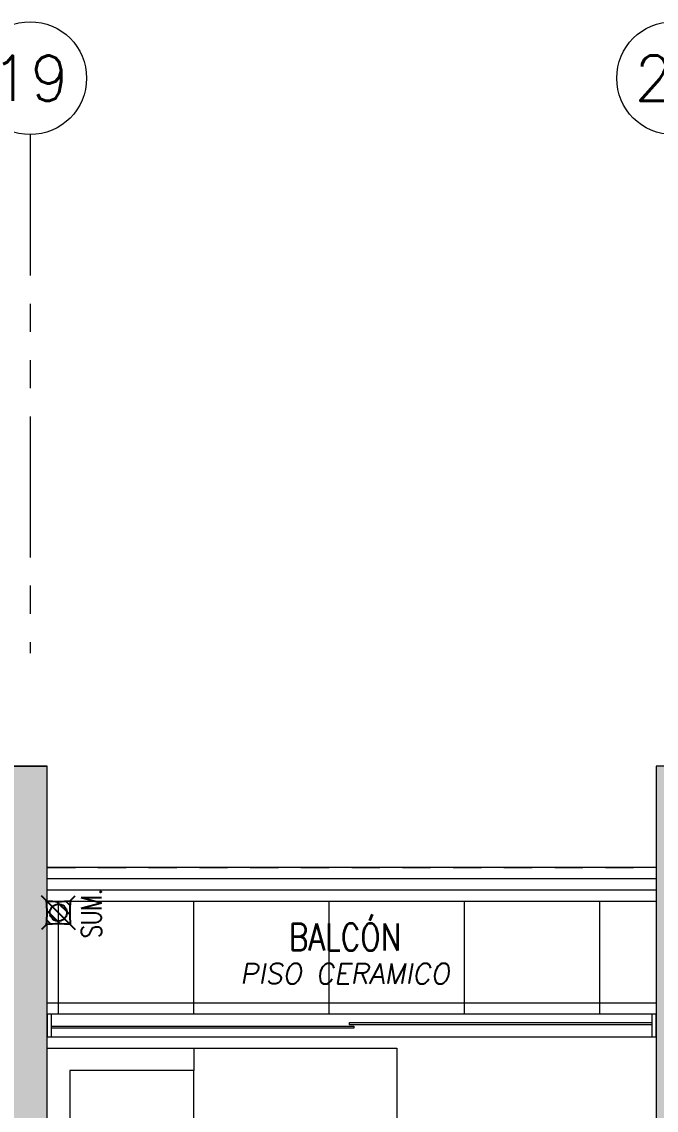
# Model space of a CAD drawing. Header units: millimetres. Extents: x -3 to 53, y -110 to 39.
# Drawn here: x 41.238 to 44.05, y 9.524 to 14.35 of the extents above; entities that cross this region are included whole.
import ezdxf
from ezdxf.enums import TextEntityAlignment as Align

# ---------------------------------------------------------------- set-up
doc = ezdxf.new("R2010")
doc.units = ezdxf.units.MM
for name, pattern in [('HIDDEN2', [0.1875, 0.125, -0.0625]), ('PHANTOM', [63.5, 31.75, -6.35, 6.35, -6.35, 6.35, -6.35]), ('PHANTOM2', [1.25, 0.625, -0.125, 0.125, -0.125, 0.125, -0.125])]:
    doc.linetypes.add(name, pattern=pattern)
for name, color, linetype in [('A-BARANDAS', 8, 'Continuous'), ('A-EJES', 8, 'PHANTOM'), ('A-EST HATCH', 8, 'Continuous'), ('A-EST PLACAS', 8, 'Continuous'), ('A-EST VIGAS', 8, 'HIDDEN2'), ('A-HATCH', 8, 'Continuous'), ('A-MURO BAJO', 8, 'Continuous'), ('A-TEXTO-ACABADO PISO', 8, 'Continuous'), ('A-TEXTO-INDICACIONES', 8, 'Continuous'), ('DLP_MOBILIARIO', 8, 'Continuous'), ('DLP_MOBILIARIO FIJO', 8, 'Continuous'), ('DLP_TEXTO AMBIENTE', 8, 'Continuous')]:
    doc.layers.add(name, color=color, linetype=linetype)
doc.layers.add('A-MUROS', color=8, linetype='Continuous', lineweight=30)
doc.styles.add('ROMANS', font='ROMANS.shx', dxfattribs={"oblique": 10})

# ---------------------------------------------------------------- blocks, each defined once
blk = doc.blocks.new('EST-P2')
at = {"layer": 'A-EST HATCH', "lineweight": 0}
h = blk.add_hatch(color=8, dxfattribs=at)
h.dxf.hatch_style = 1
h.paths.add_polyline_path([(-39.55, -10.99), (-39.55, -4.925), (-38.05, -4.925), (-38.05, -5.675), (-37.9, -5.675), (-37.9, -4.725), (-39.7, -4.725), (-39.7, -5.6), (-41.2, -5.6), (-41.2, -5.1), (-41.35, -5.1), (-41.35, -5.8), (-39.7, -5.8), (-39.7, -10.99)])
h.paths.add_polyline_path([(-18.45, -0.925), (-20.05, -0.925), (-20.05, 2.175), (-18.85, 2.175), (-18.85, 2.325), (-20.2, 2.325), (-20.2, -1.075), (-18.45, -1.075)])
h.paths.add_polyline_path([(-17.65, 2.325), (-17.5, 2.325), (-17.5, -1.075), (-17.65, -1.075)])
h.paths.add_polyline_path([(-12.15, 2.8), (-11.85, 2.8), (-11.85, 2.65), (-12, 2.65), (-12, -0.425), (-12.15, -0.425)])
h.paths.add_polyline_path([(-15.1, 2.175), (-15.1, -0.925), (-16.7, -0.925), (-16.7, -1.075), (-14.95, -1.075), (-14.95, 2.325), (-16.3, 2.325), (-16.3, 2.175)])
h.paths.add_polyline_path([(-5.85, 2.65), (-5.25, 2.65), (-5.25, 2.8), (-6, 2.8), (-6, -0.6), (-4.85, -0.6), (-4.85, -0.45), (-5.85, -0.45)])
h.paths.add_polyline_path([(-4.05, 2.8), (-4.05, -0.6), (-3.9, -0.6), (-3.9, 2.8)])
h.paths.add_polyline_path([(-3.1, -0.45), (-1.5, -0.45), (-1.5, 2.65), (-2.7, 2.65), (-2.7, 2.8), (-1.35, 2.8), (-1.35, -0.6), (-3.1, -0.6)])
h.paths.add_polyline_path([(-5.85, -10.9), (-5.25, -10.9), (-5.25, -11.05), (-6, -11.05), (-6, -7.65), (-4.85, -7.65), (-4.85, -7.8), (-5.85, -7.8)])
h.paths.add_polyline_path([(-4.05, -11.05), (-4.05, -7.65), (-3.9, -7.65), (-3.9, -11.05)])
h.paths.add_polyline_path([(-3.1, -7.8), (-1.5, -7.8), (-1.5, -10.9), (-2.7, -10.9), (-2.7, -11.05), (-1.35, -11.05), (-1.35, -7.65), (-3.1, -7.65)])
h.paths.add_polyline_path([(-8.7, -7.55), (-8.85, -7.55), (-8.85, -10.9), (-9, -10.9), (-9, -11.05), (-8.7, -11.05)])
h.paths.add_polyline_path([(-18.45, -7.325), (-20.05, -7.325), (-20.05, -10.425), (-18.85, -10.425), (-18.85, -10.575), (-20.2, -10.575), (-20.2, -7.175), (-18.45, -7.175)])
h.paths.add_polyline_path([(-17.65, -10.575), (-17.5, -10.575), (-17.5, -7.175), (-17.65, -7.175)])
h.paths.add_polyline_path([(-12.15, -11.05), (-11.85, -11.05), (-11.85, -10.9), (-12, -10.9), (-12, -7.825), (-12.15, -7.825)])
h.paths.add_polyline_path([(-15.1, -10.425), (-15.1, -7.325), (-16.7, -7.325), (-16.7, -7.175), (-14.95, -7.175), (-14.95, -10.575), (-16.3, -10.575), (-16.3, -10.425)])
h.paths.add_polyline_path([(-31.6, -0.925), (-30, -0.925), (-30, 2.175), (-31.2, 2.175), (-31.2, 2.325), (-29.85, 2.325), (-29.85, -1.075), (-31.6, -1.075)])
h.paths.add_polyline_path([(-32.4, 2.325), (-32.55, 2.325), (-32.55, -1.075), (-32.4, -1.075)])
h.paths.add_polyline_path([(-38.2, 2.8), (-38.2, 2.65), (-38.05, 2.65), (-38.05, -0.425), (-37.9, -0.425), (-37.9, 2.8)])
h.paths.add_polyline_path([(-34.95, 2.175), (-34.95, -0.925), (-33.35, -0.925), (-33.35, -1.075), (-35.1, -1.075), (-35.1, 2.325), (-33.75, 2.325), (-33.75, 2.175)])
h.paths.add_polyline_path([(-39.7, -2.45), (-41.35, -2.45), (-41.35, -3.15), (-41.2, -3.15), (-41.2, -2.65), (-39.7, -2.65), (-39.7, -3.525), (-37.9, -3.525), (-37.9, -2.575), (-38.05, -2.575), (-38.05, -3.325), (-39.55, -3.325), (-39.55, 2.74), (-39.7, 2.74)])
h.paths.add_polyline_path([(-44.2, 2.65), (-44.8, 2.65), (-44.8, 2.8), (-44.05, 2.8), (-44.05, -0.6), (-45.2, -0.6), (-45.2, -0.45), (-44.2, -0.45)])
h.paths.add_polyline_path([(-46, 2.8), (-46, -0.6), (-46.15, -0.6), (-46.15, 2.8)])
h.paths.add_polyline_path([(-46.95, -0.45), (-48.55, -0.45), (-48.55, 2.65), (-47.35, 2.65), (-47.35, 2.8), (-48.7, 2.8), (-48.7, -0.6), (-46.95, -0.6)])
h.paths.add_polyline_path([(-46, -11.05), (-46, -7.65), (-46.15, -7.65), (-46.15, -11.05)])
h.paths.add_polyline_path([(-46.95, -7.8), (-48.55, -7.8), (-48.55, -10.9), (-47.35, -10.9), (-47.35, -11.05), (-48.7, -11.05), (-48.7, -7.65), (-46.95, -7.65)])
h.paths.add_polyline_path([(-41.35, -7.55), (-41.2, -7.55), (-41.2, -10.9), (-41.05, -10.9), (-41.05, -11.05), (-41.35, -11.05)])
h.paths.add_polyline_path([(-31.6, -7.325), (-30, -7.325), (-30, -10.425), (-31.2, -10.425), (-31.2, -10.575), (-29.85, -10.575), (-29.85, -7.175), (-31.6, -7.175)])
h.paths.add_polyline_path([(-32.4, -10.575), (-32.55, -10.575), (-32.55, -7.175), (-32.4, -7.175)])
h.paths.add_polyline_path([(-37.9, -11.05), (-38.2, -11.05), (-38.2, -10.9), (-38.05, -10.9), (-38.05, -7.825), (-37.9, -7.825)])
h.paths.add_polyline_path([(-34.95, -10.425), (-34.95, -7.325), (-33.35, -7.325), (-33.35, -7.175), (-35.1, -7.175), (-35.1, -10.575), (-33.75, -10.575), (-33.75, -10.425)])
h.paths.add_polyline_path([(-10.35, -4.725), (-12.15, -4.725), (-12.15, -5.675), (-12, -5.675), (-12, -4.925), (-10.5, -4.925), (-10.5, -10.99), (-10.35, -10.99), (-10.35, -5.8), (-8.7, -5.8), (-8.7, -5.1), (-8.85, -5.1), (-8.85, -5.6), (-10.35, -5.6)])
h.paths.add_polyline_path([(-44.05, -11.05), (-44.05, -7.65), (-45.2, -7.65), (-45.2, -7.8), (-44.2, -7.8), (-44.2, -10.9), (-44.8, -10.9), (-44.8, -11.05)])
h.paths.add_polyline_path([(-46.9532, -2.7), (-47.1, -2.7), (-47.1, -1.5), (-44.95, -1.5), (-44.95, -1.65), (-45.4, -1.65), (-45.4, -3.25), (-45.6, -3.25), (-45.6, -1.65), (-46.95, -1.65), (-46.95, -2.7)], flags=17)
h.paths.add_polyline_path([(-46.9532, -5.55), (-47.1, -5.55), (-47.1, -6.75), (-44.95, -6.75), (-44.95, -6.6), (-45.4, -6.6), (-45.4, -5), (-45.6, -5), (-45.6, -6.6), (-46.95, -6.6), (-46.95, -5.55)], flags=17)
h.paths.add_polyline_path([(-41.1999, -4.05), (-44.05, -4.05), (-44.05, -1.5), (-44.2, -1.5), (-44.2, -4.05), (-46.95, -4.05), (-46.95, -3.45), (-47.1, -3.45), (-47.1, -4.05), (-49.85, -4.05), (-49.85, 0), (-50.05, 0), (-50.05, -8.25), (-49.85, -8.25), (-49.85, -4.2), (-47.1, -4.2), (-47.1, -4.8), (-46.95, -4.8), (-46.95, -4.2), (-44.2, -4.2), (-44.2, -6.75), (-44.05, -6.75), (-44.05, -4.2), (-41.1999, -4.2)])
h.paths.add_polyline_path([(-41.35, 2.8), (-41.35, -0.7), (-41.2, -0.7), (-41.2, 2.65), (-41.05, 2.65), (-41.05, 2.8)])
h.paths.add_polyline_path([(-10.35, 2.74), (-10.35, -2.45), (-8.7, -2.45), (-8.7, -3.15), (-8.85, -3.15), (-8.85, -2.65), (-10.35, -2.65), (-10.35, -3.525), (-12.15, -3.525), (-12.15, -2.575), (-12, -2.575), (-12, -3.325), (-10.5, -3.325), (-10.5, 2.74)])
h.paths.add_polyline_path([(-2.95, -4.05), (-0.2, -4.05), (-0.2, 0), (0, 0), (0, -8.25), (-0.2, -8.25), (-0.2, -4.2), (-2.95, -4.2), (-2.95, -4.8), (-3.1, -4.8), (-3.1, -4.2), (-5.85, -4.2), (-5.85, -6.75), (-6, -6.75), (-6, -4.2), (-8.8501, -4.2), (-8.8501, -4.05), (-6, -4.05), (-6, -1.5), (-5.85, -1.5), (-5.85, -4.05), (-3.1, -4.05), (-3.1, -3.45), (-2.95, -3.45)])
h.paths.add_polyline_path([(-8.7, 2.8), (-9, 2.8), (-9, 2.65), (-8.85, 2.65), (-8.85, -0.7), (-8.7, -0.7)])
h.paths.add_polyline_path([(-3.0968, -2.7), (-2.95, -2.7), (-2.95, -1.5), (-5.1, -1.5), (-5.1, -1.65), (-4.65, -1.65), (-4.65, -3.25), (-4.45, -3.25), (-4.45, -1.65), (-3.1, -1.65), (-3.1, -2.7)], flags=17)
h.paths.add_polyline_path([(-3.0968, -5.55), (-2.95, -5.55), (-2.95, -6.75), (-5.1, -6.75), (-5.1, -6.6), (-4.65, -6.6), (-4.65, -5), (-4.45, -5), (-4.45, -6.6), (-3.1, -6.6), (-3.1, -5.55)], flags=17)
h.paths.add_polyline_path([(-23.35, -3.525), (-23.2, -3.525), (-23.2, 0.475), (-23.35, 0.475)])
h.paths.add_polyline_path([(-27.6, -3.525), (-37, -3.525), (-37, -3.375), (-33.45, -3.375), (-33.45, -1.975), (-33.25, -1.975), (-33.25, -3.375), (-30.35, -3.375), (-30.35, -1.975), (-30.2, -1.975), (-30.2, -3.375), (-27.8, -3.375), (-27.8, -2.125), (-29.45, -2.125), (-29.45, -1.975), (-27.175, -1.975), (-27.175, -2.125), (-27.6, -2.125)])
h.paths.add_polyline_path([(-27.15, -3.525), (-25.05, -3.525), (-25.05, -3.375), (-27, -3.375), (-27, 0.325), (-25.05, 0.325), (-25.05, 0.475), (-27, 0.475), (-27, 2.325), (-27.85, 2.325), (-27.85, 2.175), (-27.15, 2.175)])
h.paths.add_polyline_path([(-22.45, -2.125), (-22.45, -3.525), (-13.05, -3.525), (-13.05, -3.375), (-16.6, -3.375), (-16.6, -1.975), (-16.8, -1.975), (-16.8, -3.375), (-19.7, -3.375), (-19.7, -1.975), (-19.85, -1.975), (-19.85, -3.375), (-22.25, -3.375), (-22.25, -2.125), (-20.6, -2.125), (-20.6, -1.975), (-22.825, -1.975), (-22.825, -2.125)])
h.paths.add_polyline_path([(-22.85, 2.175), (-22.2, 2.175), (-22.2, 2.325), (-23.05, 2.325), (-23.05, -3.525), (-22.85, -3.525)])
h.paths.add_polyline_path([(-23.05, -6.3), (-23.05, -10.575), (-22.2, -10.575), (-22.2, -10.425), (-22.85, -10.425), (-22.85, -6.3)])
h.paths.add_polyline_path([(-21.05, -6.275), (-21.05, -6.125), (-22.85, -6.125), (-22.85, -4.875), (-20.3, -4.875), (-20.3, -6.275), (-20.15, -6.275), (-20.15, -4.875), (-16.8, -4.875), (-16.8, -6.275), (-16.6, -6.275), (-16.6, -4.875), (-13.05, -4.875), (-13.05, -4.725), (-23.05, -4.725), (-23.05, -6.275)])
h.paths.add_polyline_path([(-27, -6.3), (-27, -10.025), (-23.35, -10.025), (-23.35, -7.375), (-25.7, -7.375), (-25.7, -6.825), (-26, -6.825), (-26, -6.675), (-25.55, -6.675), (-25.55, -7.225), (-23.35, -7.225), (-23.35, -4.875), (-26, -4.875), (-26, -4.725), (-23.2, -4.725), (-23.2, -10.175), (-27, -10.175), (-27, -10.575), (-27.85, -10.575), (-27.85, -10.425), (-27.15, -10.425), (-27.15, -6.3)])
h.paths.add_polyline_path([(-29, -6.275), (-29, -6.125), (-27.2, -6.125), (-27.2, -4.875), (-29.75, -4.875), (-29.75, -6.275), (-29.9, -6.275), (-29.9, -4.875), (-33.25, -4.875), (-33.25, -6.275), (-33.45, -6.275), (-33.45, -4.875), (-37, -4.875), (-37, -4.725), (-27, -4.725), (-27, -6.275)])
at = {"layer": 'A-EST PLACAS', "color": 8, "lineweight": 0}
for points in [[(-8.7, 2.8), (-9, 2.8), (-9, 2.65), (-8.85, 2.65), (-8.85, -0.7), (-8.7, -0.7)], [(-5.85, 2.65), (-5.25, 2.65), (-5.25, 2.8), (-6, 2.8), (-6, -0.6), (-4.85, -0.6), (-4.85, -0.45), (-5.85, -0.45)]]:
    blk.add_lwpolyline(points, close=True, dxfattribs=at)
at = {"layer": 'A-EST VIGAS', "color": 8, "lineweight": 0}
blk.add_line((-8.7, 2.35), (-6, 2.35), dxfattribs=at)
blk = doc.blocks.new('SOFA SEC')
at = {"color": 8, "lineweight": 0}
for p, q in [((0, 0.65), (0.1, 0.65)), ((0.1, 0.65), (0.1, 0.1)), ((0.5, 0.65), (0.1, 0.65)), ((0.75, 0.65), (0.75, 0.1)), ((1.4, 0.65), (1.4, 0.1)), ((0.1, 0.1), (2.05, 0.1))]:
    blk.add_line(p, q, dxfattribs=at)
blk.add_lwpolyline([(0.5, 1.55), (0.5, 0.65), (2.05, 0.65), (2.05, 0), (0, 0), (0, 1.55)], close=True, dxfattribs=at)
blk = doc.blocks.new('DPTO 65')
at = {"layer": 'A-HATCH', "lineweight": 0}
h = blk.add_hatch(dxfattribs=at)
h.set_pattern_fill('_USER', color=8, scale=0.6, double=1, pattern_type=0)
h.set_pattern_definition([(0, (-6, 6.4), (0, 0.6), []), (90, (-6, 6.4), (-0.6, 4e-17), [])])
h.paths.add_polyline_path([(-8.7, 6.4), (-6, 6.4), (-6, 5.9), (-8.7, 5.9)])
at = {"layer": 'A-BARANDAS', "color": 8, "lineweight": 0, "elevation": 0}
for points in [[(-6, 6.5), (-8.7, 6.5)], [(-6, 6.45), (-8.7, 6.45)]]:
    blk.add_lwpolyline(points, dxfattribs=at)
at = {"layer": 'A-MURO BAJO', "color": 8, "lineweight": 0}
for p, q in [((-6.02, 5.9, 0), (-8.68, 5.9, 0)), ((-8.68, 5.8, 0), (-6.02, 5.8, 0))]:
    blk.add_line(p, q, dxfattribs=at)
at = {"layer": 'A-MURO BAJO', "color": 8, "lineweight": 0, "elevation": 0}
for points in [[(-6, 6.55), (-8.7, 6.55)], [(-6, 6.4), (-8.7, 6.4)]]:
    blk.add_lwpolyline(points, dxfattribs=at)
at = {"layer": 'A-MUROS', "color": 8, "lineweight": 0}
for p in [(-9, 7), (-8.7, 3.5)]:
    blk.add_line(p, (-8.7, 7), dxfattribs=at)
at = {"layer": 'DLP_MOBILIARIO FIJO', "color": 8, "lineweight": 0, "elevation": 0}
for points in [[(-8.7, 5.8), (-8.68, 5.8), (-8.68, 5.9), (-8.7, 5.9)], [(-6.02, 5.8), (-6, 5.8), (-6, 5.9), (-6.02, 5.9)], [(-7.34, 5.8375), (-8.68, 5.8375), (-8.68, 5.8475), (-7.34, 5.8475)], [(-7.36, 5.8625), (-6.02, 5.8625), (-6.02, 5.8525), (-7.36, 5.8525)]]:
    blk.add_lwpolyline(points, close=True, dxfattribs=at)
at = {"layer": 'DLP_MOBILIARIO', "color": 8, "lineweight": 0, "rotation": 269.9995671478981}
blk.add_blockref('SOFA SEC', (-8.7, 5.75, 0), dxfattribs=at)
blk = doc.blocks.new('*U254')
at = {"color": 8}
for p, q in [((-0.0526, 0.0526), (-0.0746, 0.0746)), ((-0.0526, -0.0526), (0.0526, 0.0526)), ((-0.051, 0.0331), (-0.0331, 0.051)), ((-0.0501, -0.008), (0.008, 0.05)), ((0.0526, 0.0526), (0.0746, 0.0746)), ((-0.008, -0.05), (0.0501, 0.008)), ((0.0331, -0.051), (0.051, -0.0331)), ((-0.0526, -0.0526), (-0.0746, -0.0746)), ((0.0526, -0.0526), (0.0746, -0.0746))]:
    blk.add_line(p, q, dxfattribs=at)
for centre, major_axis, start_param, end_param in [((0, 0.5882), (0.1673, 0.5115), 3.359812, 3.55544), ((-0.5912, 0), (-0.5144, 0.1682), 3.360366, 3.554886), ((0.5912, 0), (-0.5144, 0.1682), 0.218773, 0.413293), ((0, 0), (0.0118, 0.036), 5.813820330443059, 12.09700563762265), ((0, -0.5882), (-0.5115, 0.1673), -1.352577, -1.156949)]:
    blk.add_ellipse(centre, major_axis=major_axis, ratio=1, start_param=start_param, end_param=end_param, dxfattribs=at)
at = {"layer": 'A-TEXTO-INDICACIONES', "color": 8, "style": 'ROMANS', "width": 0.75}
blk.add_text('SUM.', height=0.09, dxfattribs=at).set_placement((-0.1125, -0.1903))
blk = doc.blocks.new('IISS P2-P9')
at = {"ltscale": 0.05, "rotation": 90}
blk.add_blockref('*U254', (40.05, -0.6499, 0), dxfattribs=at)
blk = doc.blocks.new('TEXTO AMBIENTES PT')
at = {"layer": 'A-TEXTO-ACABADO PISO', "color": 8, "lineweight": 0, "insert": (41.3197, -0.8751), "char_height": 0.09, "attachment_point": 2, "style": 'ROMANS'}
blk.add_mtext_dynamic_manual_height_columns('PISO CERAMICO', width=1.20225, gutter_width=12.5, heights=[0], dxfattribs=at)
at = {"layer": 'DLP_TEXTO AMBIENTE', "color": 8, "lineweight": 0, "style": 'ROMANS', "width": 0.8}
blk.add_text('BALCÓN', height=0.12, dxfattribs=at).set_placement((41.32, -0.8183, 0), align=Align.CENTER)
blk = doc.blocks.new('Ejes_Torre C')
at = {"layer": 'A-EJES', "color": 8, "linetype": 'PHANTOM2', "lineweight": 0}
blk.add_lwpolyline([(41.275, 16.65), (41.275, 14.35)], dxfattribs=at)
at = {"layer": 'A-EJES', "color": 8, "linetype": 'Continuous', "lineweight": 0}
for centre in [(41.275, 16.9), (44.125, 16.9)]:
    blk.add_circle(centre, 0.25, dxfattribs=at)
at = {"layer": 'A-EJES', "color": 8, "linetype": 'Continuous', "lineweight": 0, "style": 'ROMANS'}
for s, p in [('19', (41.275, 16.9)), ('20', (44.125, 16.9))]:
    blk.add_text(s, height=0.2, dxfattribs=at).set_placement(p, align=Align.MIDDLE_CENTER)
blk = doc.blocks.new('arq.')
at = {"color": 8}
blk.add_blockref('EST-P2', (151.2627, 10.1436, 0), dxfattribs=at)
blk.add_blockref('DPTO 65', (151.2627, 5.9436), dxfattribs=at)
blk.add_blockref('IISS P2-P9', (102.5627, 12.9436), dxfattribs=at)
at = {"layer": 'A-EJES', "color": 8, "lineweight": 0}
blk.add_blockref('Ejes_Torre C', (101.2127, -0.9064), dxfattribs=at)
at = {"layer": 'DLP_TEXTO AMBIENTE', "color": 8}
blk.add_blockref('TEXTO AMBIENTES PT', (102.5627, 12.9436), dxfattribs=at)

msp = doc.modelspace()

# ---------------------------------------------------------------- block references
at = {"color": 7}
msp.add_blockref('arq.', (-101.2125, -1.8936), dxfattribs=at)

doc.saveas('drawing.dxf')
